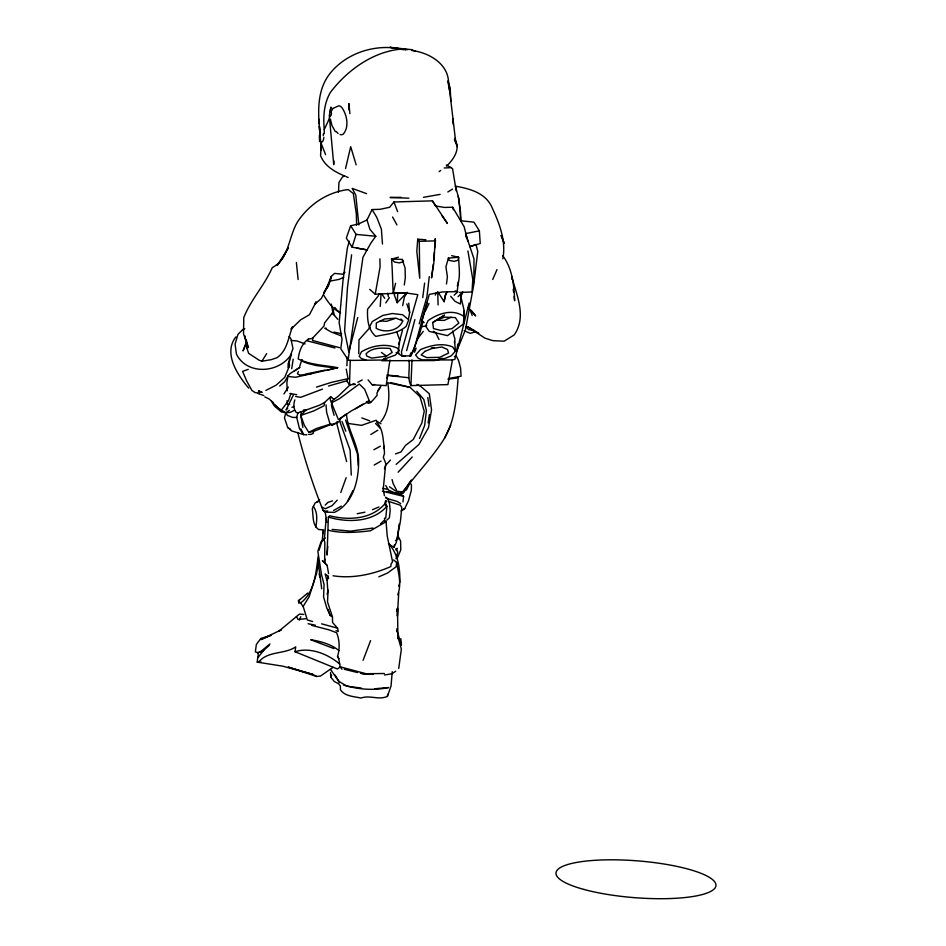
<?xml version="1.0" encoding="UTF-8"?>
<svg xmlns="http://www.w3.org/2000/svg" width="946" height="946" viewBox="0 0 946 946"><rect width="100%" height="100%" fill="white"/><g stroke="black" fill="none" stroke-linecap="round" stroke-linejoin="round"><path stroke-width="1.42" d="M473.887 282.665L474.005 258.956L465.976 234.986M337.083 421.455L337.072 422.756L332.046 425.333L330 423.832L326.607 412.22L326.039 404.9M350.623 384.348L338.136 396.327L332.046 400.856L331.443 405.716L334.092 415.318M408.861 360.249C410.316 368.704 406.898 377.962 410.942 385.59L447.919 384.608L452.436 359.941L454.884 359.338L469.133 303.004M341.967 669.283L340.205 666.835L338.822 659.055L337.533 656.441C339.921 648.767 339.661 640.253 336.646 632.791L329.48 629.989L311.447 625.294M397.497 608.976L397.959 638.645M385.519 505.826L385.637 500.659L385.235 503.355C372.085 519.46 348.542 520.607 329.705 515.771L328.357 517.084L327.044 555.054L327.801 546.445M397.604 608.124L397.379 616.071L398.739 592.752M463.552 323.958L463.765 316.331C452.673 308.55 438.128 313.433 428.077 320.635L425.57 326.039L429.236 331.396L447.517 335.641L463.552 323.958L464.202 310.785L460.596 295.436M338.479 192.275L338.964 182.377L342.452 176.997L344.77 175.743M331.277 424.328L313.433 431.471L313.363 433.303L311.104 434.368L308.585 434.38M346.898 365.747L347.217 357.186M288.057 367.533L288.223 363.122M410.942 385.59L412.007 359.847M298.487 412.87L296.228 412.468C293.331 409.027 293.366 403.918 294.845 399.862M358.841 224.912L355.779 195.018L352.184 188.384L366.599 193.67M463.966 315.716L464.202 310.785M380.233 306.457L381.037 294.159M330.39 116.464L330.45 115.341M397.84 292.834L397.166 302.72L407.206 292.361L404.391 297.091L402.665 305.653M385.743 518.136L386.926 506.205L385.235 503.355L386.003 500.694M333.973 160.95L333.737 164.616L329.279 115.613L330.946 107.111L330.107 111.652M323.26 135.668L323.39 133.788M434.64 248.159L435.29 238.676L433.847 262.882L431.506 277.958L433.315 264.147M399.141 524.131L397.261 539.255L398.479 538.392L395.428 540.651M433.776 260.067L434.368 252.18M288.802 367.19L289.393 359.314M353.024 383.709L355.412 384.419L349.476 384.833L350.268 360.414L348.128 359.835L340.773 348.731L342.026 339.378L339.141 322.704L342.996 280.595L347.371 247.864L349.334 241.159M417.73 239.184L416.808 251.376L419.717 278.266L419.303 241.325L417.73 239.184L425.889 239.787M392.235 671.695L391.065 685.885L387.434 696.374C378.707 700.418 369.874 694.778 360.934 698.053C353.922 696.386 344.912 696.469 340.465 689.811L340.347 685.945L338.597 683.733L334.328 681.522L330.757 677.147L330.556 672.464M324.939 558.98L324.608 562.811L327.15 565.436L328.569 573.524M393.56 559.926L396.575 562.373L396.208 566.713L387.517 573.051L378.814 576.824M348.128 359.835L362.957 257.288L370.891 243.051L375.787 236.264L369.921 229.346L367.001 219.98L372.05 209.563L380.138 209.314L389.657 207.28L393.95 201.971L432.428 200.859L447.423 223.457L441.924 215.558M452.685 121.715L452.921 118.924L453.217 124.446M316.023 302.152L309.437 314.722L300.603 319.854L291.037 329.149L292.574 326.808C288.14 337.509 287.478 350.493 277.06 357.659L271.36 359.634L261.876 361.242L259.05 360.166L248.621 353.319L247.012 348.447L247.367 344.45M297.765 432.464C304.305 458.715 313.114 485.345 322.917 510.119L325.164 512.141L326.204 518.278L324.194 540.686L324.845 542.283L324.608 562.811L322.326 560.635L327.15 565.436M502.811 258.814C506.417 240.414 498.861 222.109 491.163 205.66C484.246 192.416 469.015 188.597 455.416 186.149L458.893 198.849L460.939 221.175M454.553 343.067L454.931 338.975L452.543 331.1M323.189 530.6L322.338 539.658L318.991 550.371M257.454 652.953L263.686 650.363L258.364 652.681L257.88 657.707L263.686 650.363L269.137 645.42M450.875 101.222L450.154 87.682L447.765 80.978M333.063 667.344L320.493 676.059L316.626 676.485L288.223 667.06L312.996 674.427L282.783 666.185L257.241 662.129L257.738 657.352M402.984 501.888L403.611 496.366L400.146 493.457L398.006 493.883L386.772 491.506M429.271 276.622L426.93 296.784L419.22 323.851M387.434 696.374L387.683 694.293M333.879 399.188L330.674 396.658L330.272 399.874L338.408 419.634L351.38 410.883L369.413 401.033L364.636 389.244L359.255 384.029L339.46 398.692L331.478 402.854M323.201 533.568L323.65 529.926L318.601 529.476C312.085 524.983 313.41 515.736 312.298 508.842L315.148 502.882L318.246 501.581M396.812 611.423L397.178 608.515M402.428 330.379L399.815 340.241L398.065 353.39L402.038 355.992L410.86 355.873L413.698 350.434L429.271 294.383L442.633 291.936L457.166 291.64L458.42 281.683M351.616 254.805L347.466 287.679L344.592 330.97L348.814 351.9L357.73 317.56M422.744 297.612L424.612 283.091M446.477 283.942L447.399 276.8L445.933 266.819L448.38 258.104L458.621 257.253C458.845 266.748 460.832 277.001 457.273 286.035M405.266 355.85L402.038 355.992L401.435 351.971L417.813 294.655L404.971 292.822L393.276 293.142C392.448 281.813 392.578 270.556 391.514 259.157L398.42 257.182M318.246 556.012C315.869 572.436 314.9 592.078 300.627 603.016L303.37 606.847M404.285 284.983L405.29 277.888L405.065 267.931L402.18 259.417L391.999 259.074M340.536 666.705L337.426 668.988L295.022 651.711L295.72 646.875C284.107 654.727 267.718 650.481 258.341 662.425M389.953 359.894L386.169 385.637L372.133 384.75L368.124 379.878M398.727 668.444L401.364 649.086L397.675 636.019M291.711 368.68L293.201 359.184M438.081 304.908L437.738 291.652L444.135 301.715L445.105 295.542L447.387 291.687M428.124 422.874L429.437 414.561M457.817 344.037L456.693 351.238L465.456 329.776L473.698 285.124L477.765 251.376L475.968 244.399M330.674 396.658L324.584 402.523L324.052 405.763L313.528 411.013L300.733 415.471L302.874 427.438M389.184 544.518L393.974 547.226L394.376 544.837M400.619 495.207L401.009 492.901M294.052 371.222L299.965 367.261L290.186 373.516L288.057 375.834L286.863 382.752L287.241 390.793M315.846 527.076C316.969 520.194 317.821 512.188 313.256 506.347M408.589 318.506L409.665 312.44L408.731 303.169M458.621 257.253L458.065 260.28L454.127 261.356L449.173 260.363L448.38 258.104M412.03 352.539C416.571 342.641 420.521 332.022 423.016 321.368L421.833 321.202L427.143 302.779M318.246 564.656L316.614 573.205L309.153 596.701L303.169 606.41L307.296 619.961L312.606 621.522M313.433 431.471L308.739 432.31L304.305 425.227L300.733 415.471L301.467 411.676L319.464 405.231L324.584 402.523M404.971 292.822L375.231 294.194L380.115 266.725L379.89 258.826M444.135 301.715L445.968 293.473M332.046 425.333L332.353 423.985M393.276 293.142L395.57 283.268M383.544 448.487L384.064 446.252C382.858 437.903 382.929 429.023 376.709 422.164M331.206 276.847L330.189 281.068L323.816 292.858L328.38 286.106L331.277 276.433L334.588 273.382L342.925 274.245L344.971 272.235M345.538 168.53L350.694 146.689L356.157 164.829M327.127 594.265L328.108 590.115M306.871 434.793L303.631 434.616L299.456 428.633L296.737 417.411L297.848 413.012L300.84 411.545M396.043 558.66L397.793 551.92L395.629 548.987L397.332 548.325L396.445 550.513M357.044 248.148L367.143 249.91L352.101 247.166L356.098 234.395L350.659 225.739L358.227 224.107L367.001 219.98M397.758 594.786C401.802 584.238 398.467 573.004 396.575 562.373M411.333 480.012L406.52 489.78L403.067 491.873C416.524 473.698 432.582 457.367 444.537 438.223C455.215 419.717 456.575 397.935 458.207 377.135L456.8 378.081L447.884 379.121M406.638 350.659L414.904 319.582M288.589 364.529L291.51 353.863M398.727 586.224L399.472 583.611M398.585 344.368L399.401 341.624M351.285 475.093L350.115 450.13L339.673 421.112L340.477 418.428L346.449 413.958C347.549 430.619 358.936 444.857 358.605 461.944C358.617 480.769 352.976 503.804 334.446 512.354L325.164 512.141M326.843 580.241L325.188 573.938L328.262 576.315L327.056 580.158L327.978 592.846L327.517 601.904L332.436 616.792L332.602 622.574L337.568 628.191L338.278 631.538L336.031 630.663M435.349 295.152L436.141 292.669M299.74 366.126L301.975 359.575M384.431 468.826L385.637 465.349L390.473 460.028M350.659 225.739L346.331 238.073L352.101 247.166M330.828 112.314L332.968 108.234M340.785 492.523L346.153 477.706M290.966 393.418L288.471 400.761L282.085 409.169M298.333 371.53L297.493 373.753L299.681 375.042L305.877 374.711M404.651 489.638L402.83 493.363M363.098 660.308L370.584 640.608M333.595 310.146L332.164 313.871L333.536 311.861M245.593 344.379L243.039 350.919L246.267 343.161M414.561 352.208L416.11 348.211L413.851 349.594M411.356 354.608L410.86 355.873L409.677 355.897L410.978 352.846M419.492 438.506L424.624 425.523L426.421 410.623L423.784 399.401L416.748 391.254M331.277 276.433L326.524 288.412L321.321 298.522L314.604 304.458L315.952 302.011M299.421 620.068L300.793 616.615M397.107 558.542L400.773 549.898L400.619 541.1L397.722 535.507M379.192 293.698L378.187 296.063L367.568 309.2C367.202 319.003 367.793 329.551 375.81 336.421C386.287 333.926 397.592 333.95 406.189 326.346L408.719 319.843L402.653 314.734L392.247 313.516L382.752 315.444L372.239 321.593L369.247 327.541M330.757 677.147L331.668 675.006M492.724 279.484L496.993 269.622M444.537 438.223L450.686 425.239M293.378 395.014L286.035 410.02L287.726 408.199M324.218 133.8A21.19 4.399 83.4 0 0 324.265 129.519L329.575 118.132M425.109 311.636L429.023 303.465M401.116 510.982L404.746 508.558L408.447 500.824L411.309 490.501L411.451 485.062L410.28 482.874M393.974 547.226L396.339 542.389L400.43 521.199L401.814 507.494L400.395 505.247L388.097 501.214M347.407 501.404L352.929 490.619M462.925 292.29L461.009 296.015L460.43 304.033L455.121 301.407L450.71 296.275M402.724 320.848C398.987 330.97 384.762 333.359 376.189 328.286L376.331 322.953L384.561 318.968L395.866 318.14L402.724 320.848L400.938 319.027M288.057 375.834L284.746 381.699L279.661 386.015M381.002 385.944L376.969 393.016L377.111 395.298L373.883 399.129L370.596 402.547L368.29 403.398L366.409 401.731L369.413 401.033L370.596 402.547M235.85 336.906C223.043 353.437 237.517 374.912 248.727 388.167M386.547 377.868L387.966 375.456L408.707 377.738M328.487 386.027L346.709 380.848L348.057 378.672L346.224 369.082M319.358 135.373L319.582 141.545M261.876 361.242L266.666 353.638M283.942 393.926L288.329 387.127M395.712 292.468L394.222 294.632L397.166 302.72M312.83 338.361L308.479 339.011L307.214 340.844L334.955 347.986M385.755 302.897L389.385 297.623M403.067 491.873L410.505 481.195M377.903 390.544L380.493 386.89M417.245 339.165L423.276 331.384M277.001 265.53L282.322 258.826L288.246 247.958L277.746 264.845M380.824 421.798C389.409 411.191 389.929 395.712 387.718 382.74L410.008 387.34L419.965 396.646L424.234 411.167L421.821 423.087L413.248 439.512L405.467 445.424L400.95 451.999L395.499 453.903M333.122 312.014L324.632 322.846L323.993 326.086L312.618 338.112L312.618 340.489L339.448 347.667M298.995 603.477L298.475 600.84L299.681 599.457M454.494 341.009L455.487 351.084L451.301 355.791L445.412 358.274L438.081 359.728L442.22 358.179M398.148 472.231L412.22 456.965M337.249 500.162L331.951 505.767L325.164 508.759L322.35 507.233M386.926 506.205C372.996 522.44 347.466 522.854 328.357 517.084M458.077 296.701L462.641 291.995M242.046 330.32L237.931 334.423L235.081 344.131L236.465 354.23C246.823 374.935 277.592 373.386 290.327 355.755L293 348.589L290.871 338.727L289.145 336.551M325.223 505.081L327.895 502.432L332.566 500.872M303.784 614.474L299.468 614.06L278.763 631.278L281.151 630.001M380.481 523.954L383.922 520.572L386.051 521.719L387.269 536.228L392.566 561.723L391.017 564.1L390.84 566.559C373.055 574.399 352.491 578.869 333.027 575.771M300.733 415.471L305.972 410.044L303.359 410.02M308.479 339.011C301.809 343.646 299.078 351.226 298.226 358.96C310.347 364.884 324.537 365.18 337.687 367.675L295.625 377.265L289.31 376.603M316.792 502.279L319.665 499.571M259.914 652.267L270 643.907M386.713 520.241L389.362 517.829L390.178 510.745L389.575 504.017L388.002 498.885L385.732 497.147M400.56 493.741L404.084 490.548L403.954 492.263L400.56 493.741L394.044 492.606L388.463 490.063L385.72 485.499M454.104 295.211L457.947 291.735M325.258 537.978L321.072 541.739L317.844 551.222L321.557 574.861L324.064 584.604L323.567 596.902L326.843 608.16L330.225 615.527L332.46 616.827M396.161 464.356L418.889 444.525L428.491 427.639L431.542 409.878L429.307 393.773L420.722 386.382L417.068 384.36M307.734 593.024L298.475 600.84L299.22 601.609M446.5 166.094C453.489 159.732 461.222 148.404 454.565 139.393M369.91 327.623L358.983 339.839L358.747 353.65M385.436 357.825L383.284 359.504L395.404 355.057L399.236 350.659L397.426 348.116C385.779 343.02 372.168 345.503 361.467 351.782L359.208 356.346L361.526 358.664L366.031 359.906M333.82 108.021L338.774 105.81A9.034 4.316 75.8 0 1 342.393 108.317C347.076 115.459 349.192 126.894 343.481 133.894A14.095 6.728 75.8 0 1 340.052 134.509M439.121 171.604L440.777 170.41M289.358 410.304L285.798 412.775L284.45 417.872L287.679 427.438L291.534 430.868L303.631 434.616L300.863 428.905M395.735 671.222L391.857 673.812L384.49 674.959M386.559 356.098L392.2 352.42L390.036 348.483C381.924 347.844 372.062 347.336 366.067 353.828L366.812 356.086L371.672 358.12L386.559 356.098L381.415 352.456M333.784 423.678L336.67 423.075L339.673 421.112M437.229 319.772L444.573 315.113L432.712 322.527L433.481 328.569L440.718 330.414L451.892 328.711L458.881 323.035L455.357 317.584L444.679 317.158L437.229 319.772L432.712 322.527M402.783 509.799L404.746 508.558M355.483 408.755L363.063 404.084M370.856 434.474L377.809 430.194M447.825 191.979L452.543 189.094M374.167 465.065L381.096 461.08M333.595 510.497L341.281 506.134M454.423 356.607L456.149 355.661L458.621 360.698L460.584 368.207L461.08 376.201L448.641 378.518M373.847 449.752L380.327 446.228M357.789 382.255L362.2 379.973M265.897 390.402L276.208 385.128L284.781 377.288L289.559 365.57L289.003 361.407M280.832 630.036L260.942 639.591L271.301 635.204L260.824 638.455L256.366 644.463L255.325 651.924L258.364 652.681M294.655 410.197L290.268 412.361L285.798 412.775L281.482 411.995L274.577 406.236L271.384 401.175M308.739 432.31L316.721 428.396L330.816 423.962M386.051 521.719L370.383 530.812C356.512 532.397 342.156 533.662 328.487 530.268M451.136 317.194L444.182 320.422L437.229 320.162M242.377 329.74L244.778 328.664M343.705 277.344L338.987 279.413L330.189 281.068M322.491 389.113L300.674 397.332L295.613 396.504M372.488 509.705L378.956 506.95M291.959 407.312L293.851 406.532M248.266 369.354L242.59 371.364L246.539 380.694L251.896 390.426L255.065 392.543L258.979 393.098L259.299 390.757L258.459 390.97L262.113 392.354L258.932 390.994M438.672 359.161L434.699 360.556L381.806 360.733M469.961 246.575L475.093 244.789M394.695 318.648L386.465 321.38L380.138 320.848M295.022 651.711C310.359 646.792 327.919 654.064 339.685 664.021M316.437 387.127L331.384 382.35L348.057 378.672M469.843 246.67L480.237 243.489L479.374 230.824L473.911 222.156L460.69 220.761L460.572 212.164L458.231 196.307M475.554 331.774L470.245 333.37L464.155 330.686M326.843 370.347L337.687 367.675M376.212 420.249L361.502 425.369L347.584 423.359M465.527 233.662L479.374 230.824M305.144 374.178L325.081 370.087M357.21 513.725L364.931 512.188M308.656 374.178L311.447 373.646M373.031 528.034L350.576 531.155L332.129 529.405M422.011 326.654L426.752 325.791M423.477 197.324L440.15 194.379M399.602 49.239C372.074 52.326 347.064 70.548 330.568 92.164C323.839 103.386 323.106 116.807 324.265 129.519M326.145 328.12L324.833 328.309L331.1 331.963L341.364 335.913M431.388 347.986L433.942 347.667M435.692 240.852L419.303 241.325M305.7 618.731L298.061 619.476L296.441 616.567M372.133 384.75L374.581 384.561M289.642 404.391L287.454 404.521L287.064 400.69M327.647 510.97L324.478 511.147L322.917 510.119M444.206 167.986L451.313 167.631L452.578 168.755L456.209 190.891M459.543 292.456L472.042 291.947L472.787 279.342L467.939 250.962M384.36 673.505L365.996 673.718L340.205 666.835M392.058 492.641L398.893 493.138M467.963 241.514L464.131 226.733L452.614 207.221L444.525 207.446L435.432 205.956L432.428 200.859M374.793 688.759L388.605 687.529C373.646 690.746 357.99 689.48 343.433 684.999M387.162 359.965L350.268 360.414M401.08 197.312L390.095 197.489L408.814 198.175M257.241 662.129L261.191 662.082M452.436 359.941L421.963 359.953M296.737 417.411L292.775 417.434L287.371 415.389L285.798 412.775L278.786 408.447L273.158 403.504L281.317 410.694M361.218 673.576L373.067 674.38M291.368 340.501L296.961 340.95L305.12 343.942M335.073 368.006L316.047 365.499L307.521 363.335L302.543 361.396L301.845 360.059M386.819 375.089L398.845 376.13M375.787 236.264L356.098 234.395M399.59 48.4L411.676 49.653L415.59 51.427M400.927 49.381L403.587 49.653M411.557 50.469C427.58 52.29 446.689 62.483 448.428 80.315L455.712 141.9L457.403 146.595L454.447 139.452M361.467 688.12L346.969 686.157L339.023 681.475M400.052 48.778C374.238 43.847 345.054 53.461 329.031 74.734C313.067 96.622 320.02 125.191 321.202 150.166L321.132 145.282L320.576 155.57C324.454 166.094 335.073 172.03 344.912 176.11M402.937 49.204L405.81 49.63L389.989 47.3L407.572 49.712M473.792 330.39L468.53 329.586L466.118 326.796M337.568 628.191L321.569 623.828M401.719 491.944L395.582 490.974L389.468 486.776M474.064 330.379L471.616 329.965L478.782 333.335L467.572 326.571L484.825 338.112L492.842 340.655L504.088 341.199L514.175 334.955C526.922 316.945 516.611 294.904 511.62 276.232L511.975 279.117M289.854 393.512L296.772 394.707M357.588 672.582L344.309 669.271M360.438 673.114L366.126 674.179M382.515 488.349L387.966 489.413M333.914 332.117L341.672 333.678M308.112 623.733L315.396 625.2M396.161 352.515L398.964 353.095M451.656 255.668L458.124 257.194M403.611 496.366L382.373 491.14M390.769 382.562L410.008 387.34M385.921 498.246L396.93 501.333L400.69 503.568M454.991 290.954L457.166 291.64M258.116 393.595L263.768 395.487M298.475 600.84L300.627 603.016M361.845 417.907L369.638 420.84M333.962 648.601L310.749 639.744C320.505 641.27 331.325 644.191 338.952 650.659M346.165 176.677L348.14 177.481M421.088 359.397L418.097 358.156L415.613 354.998L420.532 349.582C430.548 345.361 442.29 342.535 452.72 346.981L455.487 351.084M264.762 396.871L268.889 398.834L273.465 402.724M446.287 165.077L451.313 167.631M314.202 675.113L316.626 676.485M433.398 331.313L435.586 332.625L439.015 339.448M376.768 421.207L381.002 423.773M421.833 321.202L424.115 322.598M340.087 312.641C332.815 308.916 327.931 302.105 323.792 295.282M340.572 312.759L337.273 310.56L334.884 307.462M287.679 427.438L290.682 429.437M375.503 423.441L380.363 428.432M369.709 289.346L375.231 294.194M391.514 259.157L394.612 262.054L399.437 262.882L403.493 261.64L402.18 259.417M468.294 307.923L475.672 315.917L471.203 310.3M331.242 304.08L333.205 313.977L337.746 319.287M330.544 669.461L339.626 682.551L335.085 675.077M349.476 384.833L346.709 380.848M388.475 543.442C398.325 554.084 400.111 568.463 399.851 582.31M337.533 656.441L338.94 658.57M381.877 294.029L384.715 298.321M502.716 255.633C512.365 268.463 514.08 285.219 514.648 300.757L514.116 296.429M335.392 131.707L331.904 125.451L330.485 119.397M372.05 209.563L376.756 217.296L381.38 229.121L382.48 243.997M392.59 216.989L396.953 224.923M396.421 489.886L393.134 483.595L392.07 479.527M400.383 642.547L401.376 644.865L400.82 638.704M501.132 235.601L504.206 243.276L501.262 235.578M319.464 126.669L320.398 141.415L325.59 154.671M341.991 421.443L345.798 431.246M393.95 201.971L397.627 211.715M469.89 309.283L472.208 315.503M396.634 331.679L399.815 340.241M328.049 609.342L330.225 615.527M406.839 303.926L409.665 312.44M401.376 644.865L396.942 630.615M336.67 423.075L346.614 461.553M345.538 420.036L357.47 453.974L358.227 465.361M452.614 207.221L453.323 209.811M332.874 309.85L334.446 315.515M246.208 339.685L248.254 347.608L243.536 333.843L243.772 317.537C250.903 299.539 264.62 285.207 272.294 267.612C290.221 258.211 288.282 234.17 299.291 219.295C310.986 203.177 328.321 192.003 348.223 189.578L353.343 193.528L356.358 214.103L356.595 225.207M387.624 293.355L388.428 296.677M465.81 234.986L466.354 237.635M448.12 82.716L449.634 91.1M384.419 495.704L383.225 489.295L385.767 463.481L383.296 457.225L384.502 453.524L384.064 446.252M332.72 309.72L333.181 312.286M317.667 558.637L321.723 588.755M319.169 573.654L319.748 577.155M244.967 335.877L247.012 348.447M427.829 397.474L429.023 406.224M328.262 576.315L328.581 578.656M326.204 518.278L326.76 522.405M513.217 289.216L513.583 292.101M396.788 628.794L397.143 631.692M455.192 138.045L455.688 142.385M296.382 262.503L298.12 279.508M349.89 113.674L348.908 103.563L348.968 109.807M384.525 518.136L384.786 521.01M319.287 123.725L319.003 119.302L319.263 123.441M319.429 126.208L320.02 135.881M338.124 133.433A14.095 6.728 75.8 0 1 336.232 131.494M331.289 115.128A14.095 6.728 75.8 0 1 331.49 113.047M320.966 141.912A21.19 4.399 83.4 0 1 320.398 141.415M323.887 137.359A21.19 4.399 83.4 0 1 321.51 142.113M424.931 351.38L421.183 354.939L426.764 357.612L439.713 357.316L448.546 353.071L447.517 349.476L441.877 347.005L431.778 348.53L424.931 351.38M583.966 889.453A80.233 18.459 4.5 0 0 714.62 888.507A80.233 18.459 4.5 0 0 609.342 859.819A80.233 18.459 4.5 0 0 583.966 889.453"/></g></svg>
